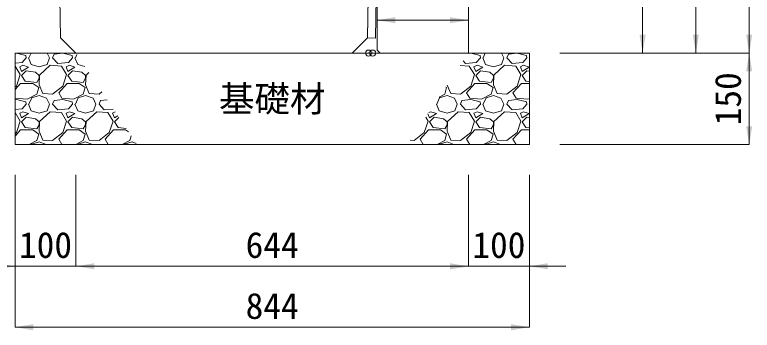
# Model space of a CAD drawing. Units: millimetres at full size. Extents: x 172874 to 217143, y 854931 to 903297.
# Drawn here: x 186680 to 187891, y 863076 to 863594 of the extents above; entities that cross this region are included whole.
import ezdxf
from ezdxf.enums import TextEntityAlignment as Align

# ---------------------------------------------------------------- set-up
doc = ezdxf.new("R2010")
doc.units = ezdxf.units.MM
doc.header["$LTSCALE"] = 20
doc.header["$PDMODE"] = 32
doc.header["$PDSIZE"] = 10
for name, color, linetype, lineweight in [('セットプレート', 3, 'Continuous', 13), ('パネックスKDS', 2, 'Continuous', 13), ('基礎材', 7, 'Continuous', 15), ('寸法線', 7, 'Continuous', 13), ('本体', 2, 'Continuous', 13), ('補助線', 8, 'Continuous', 13), ('ﾊｯﾁﾝｸﾞ', 7, 'Continuous', 5)]:
    doc.layers.add(name, color=color, linetype=linetype, lineweight=lineweight)
doc.styles.add('ＭＳ ゴシック', font='')
doc.styles.get('ＭＳ ゴシック').set_extended_font_data('MS Gothic')

# ---------------------------------------------------------------- blocks, each defined once
blk = doc.blocks.new('filled_arrow')
at = {"color": 0, "linetype": 'Continuous', "lineweight": -2}
blk.add_solid([(7.5, 1.25), (0, 0), (7.5, -1.25)], dxfattribs=at)

msp = doc.modelspace()

# ---------------------------------------------------------------- linework, layer by layer
at = {"layer": 'セットプレート'}
msp.add_lwpolyline([(187259.24, 863556.42), (187272.23, 863556.21), (187273.84, 863656.2), (187260.85, 863656.4)], close=True, dxfattribs=at)
at = {"layer": 'パネックスKDS'}
for p, q in [((187424.7, 863531.42), (187424.7, 865316.42)), ((187274.7, 863536.42), (187274.7, 864186.42)), ((187274.7, 863536.42), (187279.7, 863531.42)), ((187279.7, 863531.42), (187424.7, 863531.42))]:
    msp.add_line(p, q, dxfattribs=at)
at = {"layer": '基礎材'}
for p, q in [((186680.57, 863531.42), (187524.7, 863531.42)), ((186680.57, 863531.42), (186680.57, 863381.42)), ((187524.7, 863531.42), (187524.7, 863381.42)), ((186680.57, 863381.42), (187524.7, 863381.42))]:
    msp.add_line(p, q, dxfattribs=at)
at = {"layer": '寸法線'}
for p, q in [((187885.54, 863531.42), (187885.54, 865316.42)), ((187798.04, 864516.42), (187798.04, 863531.42)), ((187710.54, 864186.42), (187710.54, 863531.42)), ((187274.7, 863585.42), (187424.7, 863585.42)), ((187274.7, 863561.42), (187274.7, 863585.42)), ((187424.7, 863556.42), (187424.7, 863585.42)), ((187574.7, 863531.42), (187885.54, 863531.42)), ((187574.7, 863531.42), (187798.04, 863531.42)), ((187574.7, 863531.42), (187710.54, 863531.42)), ((187574.7, 863531.42), (187885.54, 863531.42)), ((187885.54, 863531.42), (187885.54, 863381.42)), ((187574.7, 863381.42), (187885.54, 863381.42)), ((186680.57, 863331.42), (186680.57, 863181.42)), ((186680.57, 863331.42), (186680.57, 863081.42)), ((186780.57, 863331.42), (186780.57, 863181.42)), ((186780.57, 863331.42), (186780.57, 863181.42)), ((187424.7, 863331.42), (187424.7, 863181.42)), ((187424.7, 863331.42), (187424.7, 863181.42)), ((187524.7, 863331.42), (187524.7, 863181.42)), ((187524.7, 863331.42), (187524.7, 863081.42)), ((186620.57, 863181.42), (186840.57, 863181.42)), ((186780.57, 863181.42), (187424.7, 863181.42)), ((187364.7, 863181.42), (187584.7, 863181.42)), ((187524.7, 863081.42), (186680.57, 863081.42))]:
    msp.add_line(p, q, dxfattribs=at)
at = {"layer": '本体'}
for p, q in [((186744.7, 864206.42), (186755.17, 863556.42)), ((187269.7, 864206.42), (187259.24, 863556.42)), ((186755.17, 863556.42), (186780.57, 863531.42)), ((187233.83, 863531.42), (187259.24, 863556.42)), ((186780.57, 863531.42), (187233.83, 863531.42))]:
    msp.add_line(p, q, dxfattribs=at)
at = {"layer": '補助線'}
for p in [(187260.7, 863531.42), (187267.7, 863531.42), (187267.7, 863531.42)]:
    msp.add_point(p, dxfattribs=at)
at = {"layer": 'ﾊｯﾁﾝｸﾞ'}
for p, q in [((186682.87, 863531.19), (186680.57, 863530.95)), ((186698.11, 863527.38), (186682.87, 863531.19)), ((186698.87, 863523.57), (186692.02, 863515.95)), ((186698.87, 863523.57), (186698.11, 863527.38)), ((186702.68, 863523.57), (186707.26, 863512.9)), ((186703.45, 863523.57), (186706.81, 863531.42)), ((186733.16, 863512.9), (186736.97, 863523.57)), ((186733.35, 863531.42), (186736.97, 863523.57)), ((186742.31, 863523.57), (186744.59, 863529.67)), ((186750.69, 863514.43), (186742.31, 863523.57)), ((186759.07, 863531.19), (186744.59, 863529.67)), ((186774.31, 863527.38), (186759.07, 863531.19)), ((186775.07, 863523.57), (186768.22, 863515.95)), ((186775.07, 863523.57), (186774.31, 863527.38)), ((186778.88, 863523.57), (186783.46, 863512.9)), ((186779.65, 863523.57), (186782.06, 863529.19)), ((187428.49, 863531.19), (187424.25, 863530.75)), ((187443.73, 863527.38), (187428.49, 863531.19)), ((187444.49, 863523.57), (187437.63, 863515.95)), ((187444.49, 863523.57), (187443.73, 863527.38)), ((187448.3, 863523.57), (187452.87, 863512.9)), ((187449.06, 863523.57), (187452.43, 863531.42)), ((187478.78, 863512.9), (187482.59, 863523.57)), ((187478.97, 863531.42), (187482.59, 863523.57)), ((187487.92, 863523.57), (187490.21, 863529.67)), ((187496.31, 863514.43), (187487.92, 863523.57)), ((187504.69, 863531.19), (187490.21, 863529.67)), ((187519.93, 863527.38), (187504.69, 863531.19)), ((187520.69, 863523.57), (187513.83, 863515.95)), ((187520.69, 863523.57), (187519.93, 863527.38)), ((187524.5, 863523.57), (187524.7, 863523.1)), ((186692.02, 863515.95), (186680.57, 863514.96)), ((186680.59, 863509.86), (186680.57, 863509.86)), ((186688.97, 863496.14), (186680.59, 863509.86)), ((186693.54, 863511.38), (186688.21, 863509.09)), ((186688.21, 863509.09), (186691.25, 863501.47)), ((186691.25, 863501.47), (186702.68, 863508.33)), ((186702.68, 863508.33), (186693.54, 863511.38)), ((186707.26, 863512.9), (186720.21, 863509.09)), ((186720.21, 863509.09), (186733.16, 863512.9)), ((186738.5, 863511.38), (186720.97, 863495.38)), ((186756.79, 863509.86), (186738.5, 863511.38)), ((186768.22, 863515.95), (186750.69, 863514.43)), ((186765.17, 863496.14), (186756.79, 863509.86)), ((186769.74, 863511.38), (186764.41, 863509.09)), ((186764.41, 863509.09), (186767.45, 863501.47)), ((186767.45, 863501.47), (186778.88, 863508.33)), ((186778.88, 863508.33), (186769.74, 863511.38)), ((186783.46, 863512.9), (186795.22, 863509.44)), ((187426.2, 863509.86), (187411.16, 863511.11)), ((187420.11, 863514.43), (187416.21, 863518.68)), ((187437.63, 863515.95), (187420.11, 863514.43)), ((187434.58, 863496.14), (187426.2, 863509.86)), ((187439.16, 863511.38), (187433.82, 863509.09)), ((187433.82, 863509.09), (187436.87, 863501.47)), ((187436.87, 863501.47), (187448.3, 863508.33)), ((187448.3, 863508.33), (187439.16, 863511.38)), ((187452.87, 863512.9), (187465.83, 863509.09)), ((187465.83, 863509.09), (187478.78, 863512.9)), ((187484.11, 863511.38), (187466.59, 863495.38)), ((187502.4, 863509.86), (187484.11, 863511.38)), ((187513.83, 863515.95), (187496.31, 863514.43)), ((187510.78, 863496.14), (187502.4, 863509.86)), ((187515.36, 863511.38), (187510.02, 863509.09)), ((187510.02, 863509.09), (187513.07, 863501.47)), ((187513.07, 863501.47), (187524.5, 863508.33)), ((187524.5, 863508.33), (187515.36, 863511.38)), ((186682.87, 863477.09), (186688.97, 863496.14)), ((186698.87, 863502.24), (186691.25, 863494.62)), ((186714.11, 863499.95), (186698.87, 863502.24)), ((186720.21, 863494.62), (186714.11, 863499.95)), ((186720.97, 863495.38), (186720.21, 863479.38)), ((186759.07, 863477.09), (186765.17, 863496.14)), ((186775.07, 863502.24), (186767.45, 863494.62)), ((186790.31, 863499.95), (186775.07, 863502.24)), ((186796.41, 863494.62), (186790.31, 863499.95)), ((186797.17, 863495.38), (186796.41, 863479.38)), ((186801.79, 863499.59), (186797.17, 863495.38)), ((187428.49, 863477.09), (187434.58, 863496.14)), ((187444.49, 863502.24), (187436.87, 863494.62)), ((187459.73, 863499.95), (187444.49, 863502.24)), ((187465.83, 863494.62), (187459.73, 863499.95)), ((187466.59, 863495.38), (187465.83, 863479.38)), ((187504.69, 863477.09), (187510.78, 863496.14)), ((187520.69, 863502.24), (187513.07, 863494.62)), ((187524.71, 863501.63), (187520.69, 863502.24)), ((186691.25, 863494.62), (186697.35, 863485.47)), ((186697.35, 863485.47), (186716.4, 863483.19)), ((186716.4, 863483.19), (186720.21, 863490.04)), ((186720.21, 863490.04), (186720.21, 863494.62)), ((186767.45, 863494.62), (186773.55, 863485.47)), ((186773.55, 863485.47), (186792.6, 863483.19)), ((186792.6, 863483.19), (186796.41, 863490.04)), ((186796.41, 863490.04), (186796.41, 863494.62)), ((187436.87, 863494.62), (187442.97, 863485.47)), ((187442.97, 863485.47), (187462.02, 863483.19)), ((187462.02, 863483.19), (187465.83, 863490.04)), ((187465.83, 863490.04), (187465.83, 863494.62)), ((187513.07, 863494.62), (187519.17, 863485.47)), ((187519.17, 863485.47), (187524.72, 863484.81)), ((186680.57, 863471.48), (186689.73, 863481.66)), ((186680.57, 863475.31), (186682.87, 863477.09)), ((186689.73, 863481.66), (186709.54, 863481.66)), ((186709.54, 863481.66), (186719.45, 863474.8)), ((186719.45, 863474.8), (186716.4, 863464.14)), ((186720.21, 863479.38), (186726.31, 863464.9)), ((186742.31, 863464.14), (186759.07, 863477.09)), ((186752.21, 863466.42), (186765.93, 863481.66)), ((186765.93, 863481.66), (186785.74, 863481.66)), ((186785.74, 863481.66), (186795.65, 863474.8)), ((186795.65, 863474.8), (186792.6, 863464.14)), ((186796.41, 863479.38), (186802.51, 863464.9)), ((187388.86, 863474.8), (187385.82, 863464.14)), ((187387.56, 863475.71), (187388.86, 863474.8)), ((187389.77, 863479.03), (187395.72, 863464.9)), ((187411.72, 863464.14), (187428.49, 863477.09)), ((187421.63, 863466.42), (187435.35, 863481.66)), ((187435.35, 863481.66), (187455.16, 863481.66)), ((187455.16, 863481.66), (187465.06, 863474.8)), ((187465.06, 863474.8), (187462.02, 863464.14)), ((187465.83, 863479.38), (187471.92, 863464.9)), ((187487.92, 863464.14), (187504.69, 863477.09)), ((187497.83, 863466.42), (187511.55, 863481.66)), ((187511.55, 863481.66), (187524.72, 863481.66)), ((186716.4, 863464.14), (186700.4, 863455.75)), ((186708.02, 863458.04), (186720.21, 863461.85)), ((186720.21, 863461.85), (186732.4, 863457.28)), ((186726.31, 863464.9), (186742.31, 863464.14)), ((186757.55, 863457.28), (186752.21, 863466.42)), ((186792.6, 863464.14), (186776.6, 863455.75)), ((186784.22, 863458.04), (186796.41, 863461.85)), ((186796.41, 863461.85), (186808.6, 863457.28)), ((186802.51, 863464.9), (186818.51, 863464.14)), ((186818.51, 863464.14), (186823.07, 863467.66)), ((187385.82, 863464.14), (187376.64, 863459.33)), ((187377.43, 863458.04), (187389.63, 863461.85)), ((187389.63, 863461.85), (187401.82, 863457.28)), ((187395.72, 863464.9), (187411.72, 863464.14)), ((187426.96, 863457.28), (187421.63, 863466.42)), ((187462.02, 863464.14), (187446.01, 863455.75)), ((187453.63, 863458.04), (187465.83, 863461.85)), ((187465.83, 863461.85), (187478.02, 863457.28)), ((187471.92, 863464.9), (187487.92, 863464.14)), ((187503.16, 863457.28), (187497.83, 863466.42)), ((186681.35, 863457.28), (186680.57, 863458.61)), ((186682.87, 863454.99), (186680.57, 863454.75)), ((186700.4, 863455.75), (186681.35, 863457.28)), ((186698.11, 863451.18), (186682.87, 863454.99)), ((186698.87, 863447.37), (186692.02, 863439.75)), ((186698.87, 863447.37), (186698.11, 863451.18)), ((186702.68, 863447.37), (186707.26, 863436.7)), ((186703.45, 863447.37), (186708.02, 863458.04)), ((186732.4, 863457.28), (186736.97, 863447.37)), ((186733.16, 863436.7), (186736.97, 863447.37)), ((186742.31, 863447.37), (186744.59, 863453.47)), ((186750.69, 863438.23), (186742.31, 863447.37)), ((186759.07, 863454.99), (186744.59, 863453.47)), ((186776.6, 863455.75), (186757.55, 863457.28)), ((186774.31, 863451.18), (186759.07, 863454.99)), ((186775.07, 863447.37), (186768.22, 863439.75)), ((186775.07, 863447.37), (186774.31, 863451.18)), ((186778.88, 863447.37), (186783.46, 863436.7)), ((186779.65, 863447.37), (186784.22, 863458.04)), ((186808.6, 863457.28), (186813.17, 863447.37)), ((186809.36, 863436.7), (186813.17, 863447.37)), ((186818.51, 863447.37), (186820.79, 863453.47)), ((186826.89, 863438.23), (186818.51, 863447.37)), ((186831.77, 863454.62), (186820.79, 863453.47)), ((187372.1, 863447.37), (187376.67, 863436.7)), ((187372.86, 863447.37), (187377.43, 863458.04)), ((187401.82, 863457.28), (187406.39, 863447.37)), ((187402.58, 863436.7), (187406.39, 863447.37)), ((187411.72, 863447.37), (187414.01, 863453.47)), ((187420.11, 863438.23), (187411.72, 863447.37)), ((187428.49, 863454.99), (187414.01, 863453.47)), ((187446.01, 863455.75), (187426.96, 863457.28)), ((187443.73, 863451.18), (187428.49, 863454.99)), ((187444.49, 863447.37), (187437.63, 863439.75)), ((187444.49, 863447.37), (187443.73, 863451.18)), ((187448.3, 863447.37), (187452.87, 863436.7)), ((187449.06, 863447.37), (187453.63, 863458.04)), ((187478.02, 863457.28), (187482.59, 863447.37)), ((187478.78, 863436.7), (187482.59, 863447.37)), ((187487.92, 863447.37), (187490.21, 863453.47)), ((187496.31, 863438.23), (187487.92, 863447.37)), ((187504.69, 863454.99), (187490.21, 863453.47)), ((187522.21, 863455.75), (187503.16, 863457.28)), ((187519.93, 863451.18), (187504.69, 863454.99)), ((187520.69, 863447.37), (187513.83, 863439.75)), ((187520.69, 863447.37), (187519.93, 863451.18)), ((187524.72, 863457.07), (187522.21, 863455.75)), ((187524.5, 863447.37), (187524.73, 863446.84)), ((186692.02, 863439.75), (186680.57, 863438.76)), ((186693.54, 863435.18), (186688.21, 863432.89)), ((186702.68, 863432.13), (186693.54, 863435.18)), ((186707.26, 863436.7), (186720.21, 863432.89)), ((186720.21, 863432.89), (186733.16, 863436.7)), ((186738.5, 863435.18), (186720.97, 863419.18)), ((186756.79, 863433.66), (186738.5, 863435.18)), ((186768.22, 863439.75), (186750.69, 863438.23)), ((186769.74, 863435.18), (186764.41, 863432.89)), ((186778.88, 863432.13), (186769.74, 863435.18)), ((186783.46, 863436.7), (186796.41, 863432.89)), ((186796.41, 863432.89), (186809.36, 863436.7)), ((186814.7, 863435.18), (186797.17, 863419.18)), ((186832.99, 863433.66), (186814.7, 863435.18)), ((186841.83, 863439.53), (186826.89, 863438.23)), ((187362.96, 863435.18), (187359.58, 863433.73)), ((187372.1, 863432.13), (187362.96, 863435.18)), ((187376.67, 863436.7), (187389.63, 863432.89)), ((187389.63, 863432.89), (187402.58, 863436.7)), ((187407.91, 863435.18), (187390.39, 863419.18)), ((187426.2, 863433.66), (187407.91, 863435.18)), ((187437.63, 863439.75), (187420.11, 863438.23)), ((187439.16, 863435.18), (187433.82, 863432.89)), ((187448.3, 863432.13), (187439.16, 863435.18)), ((187452.87, 863436.7), (187465.83, 863432.89)), ((187465.83, 863432.89), (187478.78, 863436.7)), ((187484.11, 863435.18), (187466.59, 863419.18)), ((187502.4, 863433.66), (187484.11, 863435.18)), ((187513.83, 863439.75), (187496.31, 863438.23)), ((187515.36, 863435.18), (187510.02, 863432.89)), ((187524.5, 863432.13), (187515.36, 863435.18)), ((186680.59, 863433.66), (186680.57, 863433.66)), ((186688.97, 863419.94), (186680.59, 863433.66)), ((186688.21, 863432.89), (186691.25, 863425.27)), ((186691.25, 863425.27), (186702.68, 863432.13)), ((186698.87, 863426.04), (186691.25, 863418.42)), ((186714.11, 863423.75), (186698.87, 863426.04)), ((186720.21, 863418.42), (186714.11, 863423.75)), ((186765.17, 863419.94), (186756.79, 863433.66)), ((186764.41, 863432.89), (186767.45, 863425.27)), ((186767.45, 863425.27), (186778.88, 863432.13)), ((186775.07, 863426.04), (186767.45, 863418.42)), ((186790.31, 863423.75), (186775.07, 863426.04)), ((186796.41, 863418.42), (186790.31, 863423.75)), ((186841.37, 863419.94), (186832.99, 863433.66)), ((186845, 863434.78), (186840.61, 863432.89)), ((186840.61, 863432.89), (186843.65, 863425.27)), ((186843.65, 863425.27), (186849.14, 863428.57)), ((186851.01, 863425.77), (186843.65, 863418.42)), ((187358.38, 863419.94), (187354.56, 863426.2)), ((187358.14, 863431.59), (187360.67, 863425.27)), ((187360.67, 863425.27), (187372.1, 863432.13)), ((187368.29, 863426.04), (187360.67, 863418.42)), ((187383.53, 863423.75), (187368.29, 863426.04)), ((187389.63, 863418.42), (187383.53, 863423.75)), ((187434.58, 863419.94), (187426.2, 863433.66)), ((187433.82, 863432.89), (187436.87, 863425.27)), ((187436.87, 863425.27), (187448.3, 863432.13)), ((187444.49, 863426.04), (187436.87, 863418.42)), ((187459.73, 863423.75), (187444.49, 863426.04)), ((187465.83, 863418.42), (187459.73, 863423.75)), ((187510.78, 863419.94), (187502.4, 863433.66)), ((187510.02, 863432.89), (187513.07, 863425.27)), ((187513.07, 863425.27), (187524.5, 863432.13)), ((187520.69, 863426.04), (187513.07, 863418.42)), ((187524.73, 863425.43), (187520.69, 863426.04)), ((186682.87, 863400.89), (186688.97, 863419.94)), ((186691.25, 863418.42), (186697.35, 863409.27)), ((186716.4, 863406.99), (186720.21, 863413.84)), ((186720.97, 863419.18), (186720.21, 863403.18)), ((186720.21, 863413.84), (186720.21, 863418.42)), ((186759.07, 863400.89), (186765.17, 863419.94)), ((186767.45, 863418.42), (186773.55, 863409.27)), ((186792.6, 863406.99), (186796.41, 863413.84)), ((186797.17, 863419.18), (186796.41, 863403.18)), ((186796.41, 863413.84), (186796.41, 863418.42)), ((186835.27, 863400.89), (186841.37, 863419.94)), ((186843.65, 863418.42), (186849.75, 863409.27)), ((187352.29, 863400.89), (187358.38, 863419.94)), ((187360.67, 863418.42), (187366.77, 863409.27)), ((187385.82, 863406.99), (187389.63, 863413.84)), ((187390.39, 863419.18), (187389.63, 863403.18)), ((187389.63, 863413.84), (187389.63, 863418.42)), ((187428.49, 863400.89), (187434.58, 863419.94)), ((187436.87, 863418.42), (187442.97, 863409.27)), ((187462.02, 863406.99), (187465.83, 863413.84)), ((187466.59, 863419.18), (187465.83, 863403.18)), ((187465.83, 863413.84), (187465.83, 863418.42)), ((187504.69, 863400.89), (187510.78, 863419.94)), ((187513.07, 863418.42), (187519.17, 863409.27)), ((186680.57, 863395.28), (186689.73, 863405.46)), ((186680.57, 863399.11), (186682.87, 863400.89)), ((186689.73, 863405.46), (186709.54, 863405.46)), ((186697.35, 863409.27), (186716.4, 863406.99)), ((186709.54, 863405.46), (186719.45, 863398.6)), ((186719.45, 863398.6), (186716.4, 863387.94)), ((186720.21, 863403.18), (186726.31, 863388.7)), ((186742.31, 863387.94), (186759.07, 863400.89)), ((186752.21, 863390.22), (186765.93, 863405.46)), ((186765.93, 863405.46), (186785.74, 863405.46)), ((186773.55, 863409.27), (186792.6, 863406.99)), ((186785.74, 863405.46), (186795.65, 863398.6)), ((186795.65, 863398.6), (186792.6, 863387.94)), ((186796.41, 863403.18), (186802.51, 863388.7)), ((186818.51, 863387.94), (186835.27, 863400.89)), ((186828.41, 863390.22), (186842.13, 863405.46)), ((186842.13, 863405.46), (186861.94, 863405.46)), ((186849.75, 863409.27), (186863.07, 863407.67)), ((186861.94, 863405.46), (186866.77, 863402.12)), ((187335.52, 863387.94), (187352.29, 863400.89)), ((187345.43, 863390.22), (187359.15, 863405.46)), ((187359.15, 863405.46), (187378.96, 863405.46)), ((187366.77, 863409.27), (187385.82, 863406.99)), ((187378.96, 863405.46), (187388.86, 863398.6)), ((187388.86, 863398.6), (187385.82, 863387.94)), ((187389.63, 863403.18), (187395.72, 863388.7)), ((187411.72, 863387.94), (187428.49, 863400.89)), ((187421.63, 863390.22), (187435.35, 863405.46)), ((187435.35, 863405.46), (187455.16, 863405.46)), ((187442.97, 863409.27), (187462.02, 863406.99)), ((187455.16, 863405.46), (187465.06, 863398.6)), ((187465.06, 863398.6), (187462.02, 863387.94)), ((187465.83, 863403.18), (187471.92, 863388.7)), ((187487.92, 863387.94), (187504.69, 863400.89)), ((187497.83, 863390.22), (187511.55, 863405.46)), ((187511.55, 863405.46), (187524.74, 863405.46)), ((187519.17, 863409.27), (187524.74, 863408.6)), ((186716.4, 863387.94), (186703.96, 863381.42)), ((186726.31, 863388.7), (186742.31, 863387.94)), ((186757.35, 863381.42), (186752.21, 863390.22)), ((186792.6, 863387.94), (186780.16, 863381.42)), ((186802.51, 863388.7), (186818.51, 863387.94)), ((186833.55, 863381.42), (186828.41, 863390.22)), ((186868.8, 863387.94), (186856.36, 863381.42)), ((186871.03, 863395.73), (186868.8, 863387.94)), ((187329.24, 863388.24), (187335.52, 863387.94)), ((187350.56, 863381.42), (187345.43, 863390.22)), ((187385.82, 863387.94), (187373.38, 863381.42)), ((187395.72, 863388.7), (187411.72, 863387.94)), ((187426.76, 863381.42), (187421.63, 863390.22)), ((187462.02, 863387.94), (187449.58, 863381.42)), ((187471.92, 863388.7), (187487.92, 863387.94)), ((187502.96, 863381.42), (187497.83, 863390.22)), ((186681.15, 863381.42), (186680.57, 863382.41)), ((186707.84, 863381.42), (186708.02, 863381.84)), ((186708.02, 863381.84), (186720.21, 863385.65)), ((186720.21, 863385.65), (186731.49, 863381.42)), ((186784.04, 863381.42), (186784.22, 863381.84)), ((186784.22, 863381.84), (186796.41, 863385.65)), ((186796.41, 863385.65), (186807.69, 863381.42)), ((186860.24, 863381.42), (186860.42, 863381.84)), ((186860.42, 863381.84), (186872.61, 863385.65)), ((186872.61, 863385.65), (186879.46, 863383.08)), ((187324.7, 863381.42), (187324.7, 863381.42)), ((187377.25, 863381.42), (187377.43, 863381.84)), ((187377.43, 863381.84), (187389.63, 863385.65)), ((187389.63, 863385.65), (187400.9, 863381.42)), ((187453.45, 863381.42), (187453.63, 863381.84)), ((187453.63, 863381.84), (187465.83, 863385.65)), ((187465.83, 863385.65), (187477.1, 863381.42))]:
    msp.add_line(p, q, dxfattribs=at)

# ---------------------------------------------------------------- block references
at = {"layer": '寸法線', "xscale": 4, "yscale": 4}
for p in [(187274.7, 863585.42), (186780.57, 863181.42), (186780.57, 863181.42), (187524.7, 863181.42), (186680.57, 863081.42)]:
    msp.add_blockref('filled_arrow', p, dxfattribs=at)
for p, rotation in [((187424.7, 863585.42), 180), ((187710.54, 863531.42), 90), ((187798.04, 863531.42), 90), ((187885.54, 863531.42), 90), ((187885.54, 863531.42), 270), ((187885.54, 863381.42), 90), ((186680.57, 863181.42), 180), ((187424.7, 863181.42), 180), ((187424.7, 863181.42), 180), ((187524.7, 863081.42), 180)]:
    msp.add_blockref('filled_arrow', p, dxfattribs=dict(at, rotation=rotation))

# ---------------------------------------------------------------- texts
at = {"layer": '寸法線', "style": 'ＭＳ ゴシック'}
msp.add_text('150', height=42.72, rotation=90, dxfattribs=at).set_placement((187850.54, 863456.42), align=Align.MIDDLE_CENTER)
for s, p in [('基礎材', (187102.64, 863456.42)), ('100', (186730.57, 863216.42)), ('644', (187102.64, 863216.42)), ('100', (187474.7, 863216.42)), ('844', (187102.64, 863116.42))]:
    msp.add_text(s, height=42.72, dxfattribs=at).set_placement(p, align=Align.MIDDLE_CENTER)

doc.saveas('drawing.dxf')
